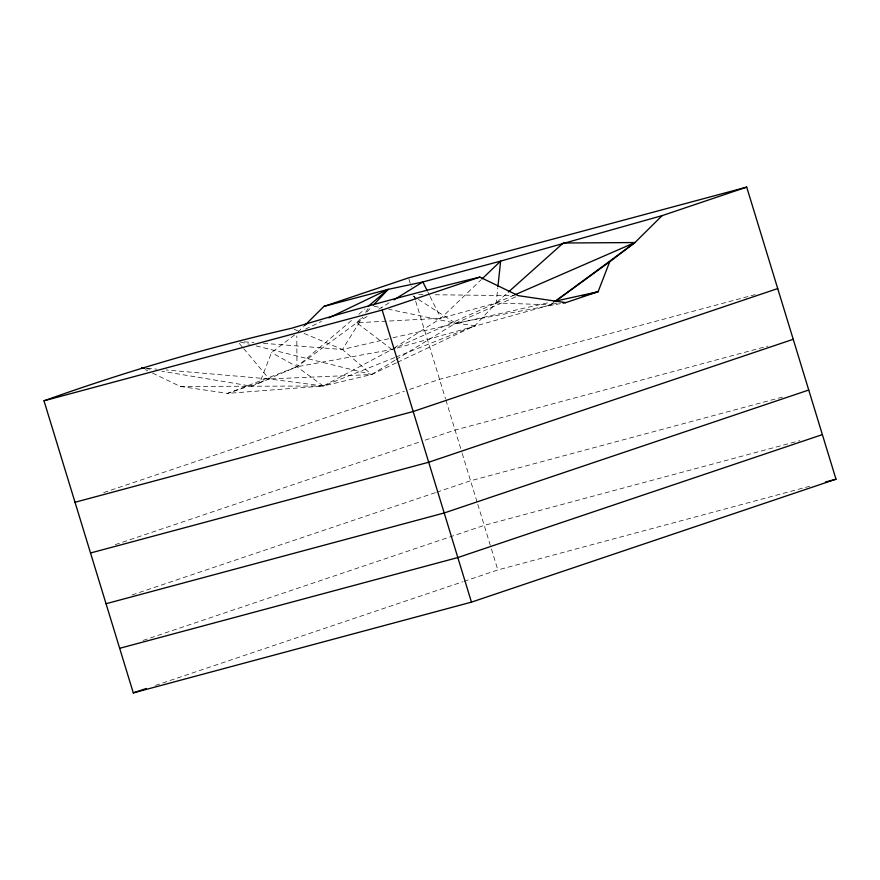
<?xml version="1.0" encoding="UTF-8"?>
<svg xmlns="http://www.w3.org/2000/svg" width="880" height="880" viewBox="0 0 880 880"><rect width="100%" height="100%" fill="white"/><g stroke="black" fill="none" stroke-linecap="round" stroke-linejoin="round"><path stroke-width="0.66" stroke-dasharray="4.4 3.3" d="M397.474 362.307L474.98 325.655L496.188 302.951L497.761 288.101M152.537 373.087L180.246 386.441L227.601 393.382L259.941 382.481L271.513 352.583L295.746 334.092M263.428 343.321L342.419 349.492L362.791 316.987M365.695 312.345L368.61 307.703M259.941 382.481L296.967 366.751L356.752 322.773L361.372 317.867M366.916 311.971L371.536 307.054M297.77 332.332L303.589 326.568M394.152 348.051L440.935 318.252L481.052 279.84M557.095 303.028L391.864 349.503L296.967 366.751L227.601 393.382L323.268 386.001L391.864 349.503L496.188 302.951L507.364 292.963M351.472 320.496L296.967 366.751L271.513 352.583M358.809 314.27L365.101 308.935M391.864 349.503L356.752 322.773L440.935 318.252L496.188 302.951L550.473 304.843L553.773 302.423M550.473 304.843L553.762 302.456M356.752 322.773L368.346 315.623M378.785 309.177L391.545 301.301M394.966 360.261L371.646 374.528L323.268 386.001L180.246 386.441M396.132 359.546L455.598 323.18L518.408 295.691M305.437 329.142L321.486 321.42M396.242 362.89L371.646 374.528L269.17 378.961L166.111 369.985M496.188 302.951L513.689 295.328M394.658 357.61L323.268 386.001L269.17 378.961L251.757 386.221L161.832 371.217M395.934 357.093L474.98 325.655L455.598 323.18L388.773 309.276M103.664 492.602L404.404 391.182M409.618 389.422L439.56 379.324L755.172 294.613M115.269 544.654L419.914 441.903M425.128 440.154L455.07 430.056L768.031 346.06M132.077 594.946L435.424 492.635M436.733 492.195L470.58 480.777L783.541 396.792M143.099 640.409L484.209 525.371L799.821 440.66M155.43 685.432L462.682 581.801M463.991 581.361L497.838 569.954L812.13 485.606M304.062 333.421L342.419 349.492L391.688 338.041M393.019 337.733L548.823 302.599M560.395 303.633L455.598 323.18L417.56 298.903M418.825 294.58L422.917 294.624M435.193 294.767L514.316 295.647M244.354 341.836L253.891 342.584M147.125 368.324L156.618 369.16M145.728 368.522L152.438 369.644M374.066 306.218L382.085 307.879M240.207 341.957L249.502 344.267M256.135 345.906L371.646 374.528L342.419 349.492M294.162 329.263L299.112 331.342M145.31 369.6L147.719 370.755M412.951 295.966L416.405 298.166M323.268 386.001L296.967 366.751L296.813 335.973M239.305 343.398L242.814 347.578M243.694 348.623L269.17 378.961M427.669 291.654L429.484 295.273M430.089 296.483L440.935 318.252M408.936 279.158L411.323 286.968M414.106 296.076L415.305 299.97M415.701 301.279L445.522 398.838M445.918 400.136L461.824 452.166M462.231 453.464L477.389 503.074M477.796 504.383L491.029 547.657M491.425 548.966L497.838 569.954"/><path stroke-width="1.32" d="M497.904 286.748L500.632 261.107L662.134 215.633L746.702 187.11L836 479.193L471.46 602.14L133.298 692.89L44 400.807C125.059 371.745 207.768 347.545 291.687 328.229C353.914 309.408 416.647 292.303 479.864 277.101L518.408 295.691L565.763 302.632L598.103 291.72L609.675 261.833L634.953 242.539L662.134 215.633M373.384 305.085L388.168 289.366L422.851 281.974L500.632 261.107L482.031 278.905M304.557 325.6L323.972 306.383L408.54 277.86L746.702 187.11M508.387 292.05L563.266 243.012L634.953 242.539L554.862 301.609L609.675 261.833M368.247 306.273L388.168 289.366L323.972 306.383M393.866 299.871L422.851 281.974L427.075 290.444M328.9 317.856L388.168 289.366M514.943 294.789L634.953 242.539M44 400.807L382.162 310.046L479.864 277.101M777.722 288.563L413.182 411.51L75.02 502.271M793.232 339.295L428.692 462.242L90.53 552.992M808.742 390.027L444.202 512.974L106.04 603.724M822.371 434.61L457.831 557.557L119.669 648.307M133.298 692.89L146.322 688.501M582.23 296.098L586.19 294.998M588.841 294.272L598.103 291.72L554.147 301.422M825.396 482.042L836 479.193M563.079 303.127L565.763 302.632M144.408 368.093L141.702 367.851L144.386 368.302M382.162 310.046L471.46 602.14"/></g></svg>
